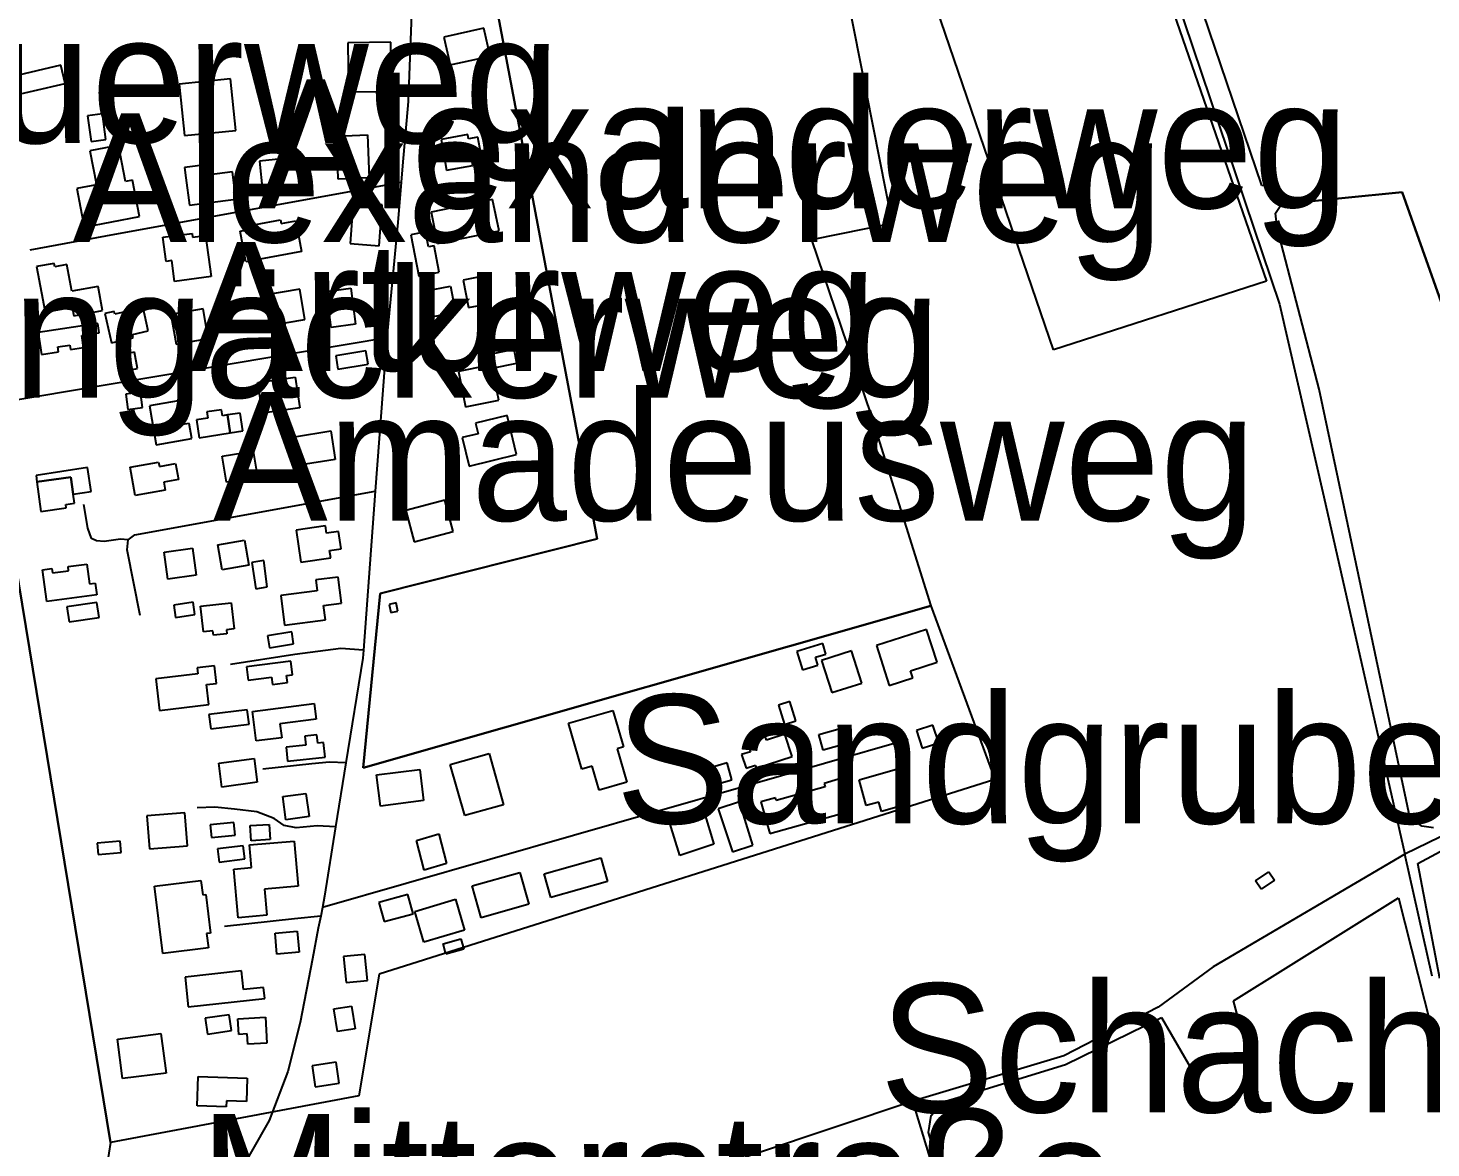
# Model space of a CAD drawing. Extents: x -3657 to 4700, y -7332 to 8131.
# Drawn here: x -1144.7 to -671.4, y 371.5 to 749.2 of the extents above; entities that cross this region are included whole.
import ezdxf

# ---------------------------------------------------------------- set-up
doc = ezdxf.new("R2010")
doc.units = 0
for name, color, linetype in [('OSM_BUILDING_DETACHED', 9, 'CONTINUOUS'), ('OSM_BUILDING_GARAGE', 9, 'CONTINUOUS'), ('OSM_BUILDING_HUT', 9, 'CONTINUOUS'), ('OSM_BUILDING_SHED', 9, 'CONTINUOUS'), ('OSM_BUILDING_YES', 9, 'CONTINUOUS'), ('OSM_HIGHWAY_RESIDENTIAL', 8, 'CONTINUOUS'), ('OSM_HIGHWAY_SERVICE', 8, 'CONTINUOUS'), ('OSM_LABELS', 8, 'CONTINUOUS'), ('OSM_LANDUSE_FARMLAND', 3, 'CONTINUOUS'), ('OSM_LANDUSE_QUARRY', 3, 'CONTINUOUS'), ('OSM_LANDUSE_RESIDENTIAL', 3, 'CONTINUOUS'), ('OSM_LEISURE_SWIMMING_POOL', 3, 'CONTINUOUS')]:
    doc.layers.add(name, color=color, linetype=linetype)

msp = doc.modelspace()

# ---------------------------------------------------------------- linework, layer by layer
at = {"layer": 'OSM_BUILDING_DETACHED'}
for p, q in [((-1054.768539, 611.376838), (-1042.603063, 613.31163)), ((-1053.244063, 601.780716), (-1054.768539, 611.376838)), ((-1042.603063, 613.31163), (-1041.078587, 603.704388)), ((-1041.078587, 603.704388), (-1053.244063, 601.780716)), ((-1044.370243, 581.32085), (-1054.207289, 579.886435)), ((-1054.207289, 579.886435), (-1052.622137, 569.078288)), ((-1043.998604, 578.796725), (-1044.370243, 581.32085)), ((-1039.956086, 579.386058), (-1043.998604, 578.796725)), ((-1039.091458, 573.514966), (-1039.956086, 579.386058)), ((-1042.951949, 572.947872), (-1039.091458, 573.514966)), ((-1042.595479, 570.546061), (-1042.951949, 572.947872)), ((-1052.622137, 569.078288), (-1042.595479, 570.546061)), ((-1040.092607, 564.0078), (-1047.616392, 563.051523)), ((-1038.962522, 555.178922), (-1040.092607, 564.0078)), ((-1047.146156, 559.370971), (-1059.463321, 557.792003)), ((-1047.616392, 563.051523), (-1047.146156, 559.370971)), ((-1059.463321, 557.792003), (-1058.181547, 547.806699)), ((-1044.977, 554.400558), (-1038.962522, 555.178922)), ((-1044.355074, 549.574698), (-1044.977, 554.400558)), ((-1058.181547, 547.806699), (-1044.355074, 549.574698)), ((-1027.176269, 497.301963), (-1012.583765, 499.136679)), ((-1025.856573, 486.805162), (-1027.176269, 497.301963)), ((-1012.583765, 499.136679), (-1011.256485, 488.639878)), ((-864.38339, 495.667398), (-851.391208, 499.325711)), ((-851.391208, 499.325711), (-848.926258, 490.585789)), ((-861.926025, 486.927476), (-864.38339, 495.667398)), ((-1011.256485, 488.639878), (-1025.856573, 486.805162)), ((-857.640804, 488.128382), (-861.926025, 486.927476)), ((-856.753422, 484.992685), (-857.640804, 488.128382)), ((-848.926258, 490.585789), (-851.770431, 489.785186)), ((-851.770431, 489.785186), (-850.883049, 486.63837)), ((-850.883049, 486.63837), (-856.753422, 484.992685)), ((-970.573434, 463.932366), (-951.453007, 469.325319)), ((-951.453007, 469.325319), (-949.215591, 461.397121)), ((-994.889217, 459.862631), (-978.787405, 464.399384)), ((-978.787405, 464.399384), (-975.761205, 453.657954)), ((-968.343602, 456.004167), (-970.573434, 463.932366)), ((-991.863017, 449.132321), (-994.889217, 459.862631)), ((-949.215591, 461.397121), (-968.343602, 456.004167)), ((-975.761205, 453.657954), (-991.863017, 449.132321)), ((-1087.63201, 385.706735), (-1087.305879, 395.525247)), ((-1087.305879, 395.525247), (-1070.794506, 394.969272)), ((-1070.794506, 394.969272), (-1071.059962, 387.13003)), ((-1077.85564, 385.37315), (-1087.63201, 385.706735)), ((-1077.78738, 387.363539), (-1077.85564, 385.37315)), ((-1071.059962, 387.13003), (-1077.78738, 387.363539))]:
    msp.add_line(p, q, dxfattribs=at)
at = {"layer": 'OSM_BUILDING_GARAGE'}
for p, q in [((-1106.729684, 626.399273), (-1111.659584, 625.765462)), ((-1111.659584, 625.765462), (-1110.992151, 620.5393)), ((-1106.054667, 621.173111), (-1106.729684, 626.399273)), ((-1110.992151, 620.5393), (-1106.054667, 621.173111)), ((-1089.019967, 555.556985), (-1095.572942, 554.589589)), ((-1095.572942, 554.589589), (-1094.9586, 550.419779)), ((-1088.41321, 551.376056), (-1089.019967, 555.556985)), ((-1094.9586, 550.419779), (-1088.41321, 551.376056)), ((-839.438097, 514.036799), (-844.967169, 512.235442)), ((-844.967169, 512.235442), (-843.033131, 506.308752)), ((-837.504059, 508.121229), (-839.438097, 514.036799)), ((-843.033131, 506.308752), (-837.504059, 508.121229)), ((-1013.691097, 475.185292), (-1006.167311, 477.42031)), ((-1011.051704, 465.211107), (-1013.691097, 475.185292)), ((-1006.167311, 477.42031), (-1003.520334, 467.457245)), ((-1003.520334, 467.457245), (-1011.051704, 465.211107)), ((-1016.542854, 456.960444), (-1026.349563, 454.302885)), ((-1014.790844, 450.488899), (-1016.542854, 456.960444)), ((-1026.349563, 454.302885), (-1024.597552, 447.83134)), ((-1024.597552, 447.83134), (-1014.790844, 450.488899))]:
    msp.add_line(p, q, dxfattribs=at)
at = {"layer": 'OSM_BUILDING_HUT'}
for p, q in [((-730.578323, 461.597272), (-726.103491, 464.644013)), ((-726.103491, 464.644013), (-724.268051, 461.786303)), ((-728.682207, 458.717323), (-730.578323, 461.597272)), ((-724.268051, 461.786303), (-728.682207, 458.717323))]:
    msp.add_line(p, q, dxfattribs=at)
at = {"layer": 'OSM_BUILDING_SHED'}
for p, q in [((-1108.777489, 639.920576), (-1114.207963, 638.908702)), ((-1114.207963, 638.908702), (-1113.168892, 633.326717)), ((-1107.738418, 634.338591), (-1108.777489, 639.920576)), ((-1030.718212, 640.309758), (-1040.89656, 638.608476)), ((-1029.974935, 635.839722), (-1030.718212, 640.309758)), ((-1113.168892, 633.326717), (-1107.738418, 634.338591)), ((-1040.89656, 638.608476), (-1040.153282, 634.13844)), ((-1040.153282, 634.13844), (-1029.974935, 635.839722)), ((-876.632295, 541.579783), (-885.308919, 538.977822)), ((-875.570471, 538.054904), (-876.632295, 541.579783)), ((-885.308919, 538.977822), (-883.435557, 532.728667)), ((-879.03657, 537.020791), (-875.570471, 538.054904)), ((-878.217448, 534.285396), (-879.03657, 537.020791)), ((-883.435557, 532.728667), (-878.217448, 534.285396)), ((-887.751116, 522.031715), (-891.588853, 520.81969)), ((-891.588853, 520.81969), (-889.541049, 514.348145)), ((-885.703311, 515.571289), (-887.751116, 522.031715)), ((-889.541049, 514.348145), (-885.703311, 515.571289))]:
    msp.add_line(p, q, dxfattribs=at)
at = {"layer": 'OSM_BUILDING_YES'}
for p, q in [((-990.89979, 749.19183), (-1004.422885, 746.167328)), ((-988.79131, 739.78474), (-990.89979, 749.19183)), ((-1022.291876, 744.443807), (-1036.838873, 744.254776)), ((-1036.838873, 744.254776), (-1036.618923, 727.675612)), ((-1022.079511, 727.864643), (-1022.291876, 744.443807)), ((-1004.422885, 746.167328), (-1002.321989, 736.760238)), ((-1002.321989, 736.760238), (-988.79131, 739.78474)), ((-1133.631769, 736.671282), (-1149.862516, 732.912893)), ((-1132.213474, 730.533322), (-1133.631769, 736.671282)), ((-1153.503057, 725.607386), (-1132.213474, 730.533322)), ((-1076.44493, 732.10117), (-1093.684411, 730.322051)), ((-1093.684411, 730.322051), (-1091.894478, 712.931165)), ((-1074.647413, 714.710284), (-1076.44493, 732.10117)), ((-1036.618923, 727.675612), (-1022.079511, 727.864643)), ((-1091.894478, 712.931165), (-1074.647413, 714.710284)), ((-1040.570428, 712.797731), (-1030.179716, 713.175794)), ((-1040.054684, 698.264554), (-1040.570428, 712.797731)), ((-1030.179716, 713.175794), (-1029.656388, 698.642617)), ((-996.345433, 713.275869), (-1005.386111, 711.652423)), ((-1005.386111, 711.652423), (-1003.527918, 701.277936)), ((-996.079977, 711.796977), (-996.345433, 713.275869)), ((-992.917257, 712.364071), (-996.079977, 711.796977)), ((-991.643067, 705.236476), (-992.917257, 712.364071)), ((-1116.195092, 709.250613), (-1123.817476, 707.793959)), ((-1123.817476, 707.793959), (-1121.617982, 696.329762)), ((-1115.633842, 706.359545), (-1116.195092, 709.250613)), ((-1113.616375, 706.737607), (-1115.633842, 706.359545)), ((-1111.826442, 697.408353), (-1113.616375, 706.737607)), ((-1052.751073, 705.747972), (-1066.577546, 704.335797)), ((-1051.72717, 695.807146), (-1052.751073, 705.747972)), ((-994.957477, 704.647143), (-991.643067, 705.236476)), ((-1083.9763, 703.17937), (-1091.879309, 702.145257)), ((-1091.879309, 702.145257), (-1091.424241, 698.642617)), ((-1083.521232, 699.687849), (-1083.9763, 703.17937)), ((-1075.785082, 700.710842), (-1083.521232, 699.687849)), ((-1074.579152, 691.503902), (-1075.785082, 700.710842)), ((-1066.577546, 704.335797), (-1065.553643, 694.383851)), ((-1003.527918, 701.277936), (-994.63893, 702.868024)), ((-994.63893, 702.868024), (-994.957477, 704.647143)), ((-1121.617982, 696.329762), (-1128.208879, 695.06214)), ((-1109.414584, 697.864252), (-1111.826442, 697.408353)), ((-1107.0634, 685.64393), (-1109.414584, 697.864252)), ((-1091.424241, 698.642617), (-1090.218312, 689.457916)), ((-1065.553643, 694.383851), (-1051.72717, 695.807146)), ((-1029.656388, 698.642617), (-1040.054684, 698.264554)), ((-1128.208879, 695.06214), (-1125.713591, 682.063453)), ((-1090.218312, 689.457916), (-1074.579152, 691.503902)), ((-987.987357, 691.33711), (-1008.700521, 687.078344)), ((-985.825786, 680.81807), (-987.987357, 691.33711)), ((-1034.995849, 690.269639), (-1036.03492, 676.503707)), ((-1025.227062, 689.535752), (-1034.995849, 690.269639)), ((-1026.273718, 675.758701), (-1025.227062, 689.535752)), ((-1008.700521, 687.078344), (-1006.53895, 676.570424)), ((-1125.713591, 682.063453), (-1107.0634, 685.64393)), ((-1073.13052, 680.684636), (-1067.783475, 681.68539)), ((-1068.018593, 682.930774), (-1059.501243, 684.509742)), ((-1067.783475, 681.68539), (-1068.018593, 682.930774)), ((-1059.501243, 684.509742), (-1059.281294, 683.319956)), ((-1059.281294, 683.319956), (-1054.41207, 684.220635)), ((-1054.41207, 684.220635), (-1052.470448, 673.81279)), ((-1099.236236, 678.62753), (-1089.361268, 679.961869)), ((-1098.144074, 670.52142), (-1099.236236, 678.62753)), ((-1089.361268, 679.961869), (-1089.186825, 678.638649)), ((-1089.186825, 678.638649), (-1084.82576, 679.227982)), ((-1084.82576, 679.227982), (-1082.959982, 665.417573)), ((-1071.204067, 670.332388), (-1073.13052, 680.684636)), ((-1010.581467, 680.495605), (-1015.587212, 679.50597)), ((-1015.587212, 679.50597), (-1012.834052, 665.562126)), ((-1009.572734, 675.369519), (-1010.581467, 680.495605)), ((-1006.53895, 676.570424), (-985.825786, 680.81807)), ((-1052.470448, 673.81279), (-1071.204067, 670.332388)), ((-1036.03492, 676.503707), (-1026.273718, 675.758701)), ((-1007.744879, 675.736462), (-1009.572734, 675.369519)), ((-1006.000453, 666.907585), (-1007.744879, 675.736462)), ((-1135.914692, 669.832011), (-1141.815402, 668.742301)), ((-1141.815402, 668.742301), (-1138.956061, 653.364043)), ((-1135.694742, 668.675584), (-1135.914692, 669.832011)), ((-1131.561211, 669.442829), (-1135.694742, 668.675584)), ((-1129.885045, 660.43604), (-1131.561211, 669.442829)), ((-1096.247959, 670.777168), (-1098.144074, 670.52142)), ((-1095.292316, 663.749649), (-1096.247959, 670.777168)), ((-1082.959982, 665.417573), (-1095.292316, 663.749649)), ((-1012.834052, 665.562126), (-1006.000453, 666.907585)), ((-991.188, 665.48429), (-997.900248, 664.194428)), ((-997.900248, 664.194428), (-996.133069, 654.95413)), ((-989.42082, 656.232872), (-991.188, 665.48429)), ((-1121.079485, 662.070605), (-1129.885045, 660.43604)), ((-1119.562593, 653.931137), (-1121.079485, 662.070605)), ((-1053.054451, 661.103209), (-1064.916549, 659.157298)), ((-1064.916549, 659.157298), (-1063.232798, 648.938484)), ((-1051.378285, 650.884396), (-1053.054451, 661.103209)), ((-1044.05928, 660.402681), (-1035.830139, 661.492392)), ((-1042.458959, 648.237956), (-1044.05928, 660.402681)), ((-1035.830139, 661.492392), (-1034.229818, 649.327667)), ((-1010.376687, 660.558354), (-1002.1703, 662.103964)), ((-1008.71569, 651.740597), (-1010.376687, 660.558354)), ((-1002.1703, 662.103964), (-1000.509303, 653.286206)), ((-1138.956061, 653.364043), (-1129.824369, 655.065325)), ((-1129.824369, 655.065325), (-1129.278288, 652.118659)), ((-1129.278288, 652.118659), (-1119.562593, 653.931137)), ((-1115.66418, 653.597552), (-1118.773809, 652.897024)), ((-1115.466984, 652.719112), (-1115.66418, 653.597552)), ((-1105.902978, 654.854055), (-1115.466984, 652.719112)), ((-1104.173721, 647.081529), (-1105.902978, 654.854055)), ((-1085.622128, 654.453753), (-1096.490661, 652.5412)), ((-1083.885287, 644.546285), (-1085.622128, 654.453753)), ((-1000.509303, 653.286206), (-1008.71569, 651.740597)), ((-996.133069, 654.95413), (-989.42082, 656.232872)), ((-1121.193252, 649.550057), (-1141.314828, 646.570033)), ((-1120.7306, 646.40324), (-1121.193252, 649.550057)), ((-1118.773809, 652.897024), (-1116.589484, 643.078512)), ((-1096.490661, 652.5412), (-1094.75382, 642.633732)), ((-1063.232798, 648.938484), (-1051.378285, 650.884396)), ((-1034.229818, 649.327667), (-1042.458959, 648.237956)), ((-1141.314828, 646.570033), (-1140.207497, 639.119972)), ((-1126.600973, 645.53592), (-1120.7306, 646.40324)), ((-1125.994216, 641.410588), (-1126.600973, 645.53592)), ((-1116.589484, 643.078512), (-1109.194634, 644.724197)), ((-1109.46009, 645.902863), (-1104.173721, 647.081529)), ((-1109.194634, 644.724197), (-1109.46009, 645.902863)), ((-1094.75382, 642.633732), (-1083.885287, 644.546285)), ((-1140.207497, 639.119972), (-1134.458475, 639.976173)), ((-1134.708762, 641.655217), (-1130.567646, 642.266789)), ((-1134.458475, 639.976173), (-1134.708762, 641.655217)), ((-1130.567646, 642.266789), (-1130.347697, 640.765657)), ((-1130.347697, 640.765657), (-1125.994216, 641.410588)), ((-980.744196, 640.765657), (-990.748101, 638.74191)), ((-979.811308, 636.162187), (-980.744196, 640.765657)), ((-990.050331, 635.294867), (-999.530907, 633.382314)), ((-990.748101, 638.74191), (-990.050331, 635.294867)), ((-988.078371, 634.494264), (-979.811308, 636.162187)), ((-985.909215, 623.741714), (-988.078371, 634.494264)), ((-1067.169134, 629.635045), (-1054.586512, 631.50312)), ((-1065.637073, 619.282798), (-1067.169134, 629.635045)), ((-1054.586512, 631.50312), (-1053.054451, 621.150872)), ((-999.530907, 633.382314), (-997.126633, 621.484457)), ((-1094.071218, 623.485966), (-1103.711069, 621.829161)), ((-1103.711069, 621.829161), (-1101.443315, 608.641443)), ((-1092.690846, 615.468812), (-1094.071218, 623.485966)), ((-1079.448377, 620.439225), (-1084.347939, 619.738697)), ((-1079.152583, 618.370999), (-1079.448377, 620.439225)), ((-1053.054451, 621.150872), (-1065.637073, 619.282798)), ((-997.126633, 621.484457), (-985.909215, 623.741714)), ((-1090.309325, 615.880233), (-1092.690846, 615.468812)), ((-1089.414359, 610.720788), (-1090.309325, 615.880233)), ((-1084.04456, 617.614874), (-1087.889882, 617.058899)), ((-1087.889882, 617.058899), (-1087.017669, 611.032134)), ((-1084.347939, 619.738697), (-1084.04456, 617.614874)), ((-1077.400572, 618.726823), (-1079.152583, 618.370999)), ((-1073.145689, 619.349514), (-1077.400572, 618.726823)), ((-1076.535943, 612.711177), (-1077.400572, 618.726823)), ((-1077.400572, 618.726823), (-1076.535943, 612.711177)), ((-1072.273476, 613.322749), (-1073.145689, 619.349514)), ((-983.095379, 618.57115), (-993.781886, 615.958069)), ((-993.781886, 615.958069), (-992.902088, 612.377593)), ((-979.887152, 605.394551), (-983.095379, 618.57115)), ((-1101.443315, 608.641443), (-1089.414359, 610.720788)), ((-1087.017669, 611.032134), (-1076.535943, 612.711177)), ((-1076.535943, 612.711177), (-1072.273476, 613.322749)), ((-992.902088, 612.377593), (-998.271887, 611.065492)), ((-998.271887, 611.065492), (-995.935873, 601.48049)), ((-1079.190505, 604.849696), (-1068.739117, 606.528739)), ((-1068.739117, 606.528739), (-1067.320823, 597.699862)), ((-1110.294381, 601.069069), (-1100.646946, 602.814829)), ((-1108.557539, 591.517424), (-1110.294381, 601.069069)), ((-1100.646946, 602.814829), (-1100.38149, 601.380414)), ((-1100.38149, 601.380414), (-1094.943431, 602.35893)), ((-1094.943431, 602.35893), (-1093.957451, 596.899259)), ((-1077.764626, 596.020819), (-1079.190505, 604.849696)), ((-995.935873, 601.48049), (-979.887152, 605.394551)), ((-1124.613844, 600.935635), (-1141.974676, 598.289195)), ((-1141.974676, 598.289195), (-1141.785065, 596.098655)), ((-1130.294606, 597.75546), (-1141.785065, 596.098655)), ((-1141.785065, 596.098655), (-1130.294606, 597.75546)), ((-1129.467899, 592.006682), (-1130.294606, 597.75546)), ((-1130.294606, 597.75546), (-1129.467899, 592.006682)), ((-1123.392746, 592.940719), (-1124.613844, 600.935635)), ((-1093.957451, 596.899259), (-1098.887351, 596.009699)), ((-1067.320823, 597.699862), (-1077.764626, 596.020819)), ((-1141.785065, 596.098655), (-1140.359186, 586.202307)), ((-1129.467899, 592.006682), (-1123.392746, 592.940719)), ((-1129.028001, 588.926583), (-1129.467899, 592.006682)), ((-1098.401946, 593.352141), (-1108.557539, 591.517424)), ((-1098.887351, 596.009699), (-1098.401946, 593.352141)), ((-1140.359186, 586.202307), (-1131.811498, 587.436571)), ((-1131.970772, 588.504042), (-1129.028001, 588.926583)), ((-1131.811498, 587.436571), (-1131.970772, 588.504042)), ((-1004.127091, 590.005173), (-1017.270962, 586.480294)), ((-1001.290502, 579.397177), (-1004.127091, 590.005173)), ((-1017.270962, 586.480294), (-1014.434374, 575.883418)), ((-1014.434374, 575.883418), (-1001.290502, 579.397177)), ((-1098.781169, 572.480853), (-1089.209578, 573.781834)), ((-1089.209578, 573.781834), (-1087.965727, 564.65273)), ((-1080.714982, 574.904902), (-1071.636381, 576.48387)), ((-1079.251181, 566.498566), (-1080.714982, 574.904902)), ((-1071.636381, 576.48387), (-1070.164996, 568.077534)), ((-1131.204741, 567.554918), (-1124.917223, 568.433358)), ((-1124.917223, 568.433358), (-1123.984334, 561.739423)), ((-1097.544901, 563.351749), (-1098.781169, 572.480853)), ((-1070.164996, 568.077534), (-1079.251181, 566.498566)), ((-1139.866196, 566.520805), (-1136.680722, 566.965585)), ((-1138.364473, 555.757136), (-1139.866196, 566.520805)), ((-1136.680722, 566.965585), (-1136.468357, 565.431095)), ((-1136.468357, 565.431095), (-1131.015129, 566.18722)), ((-1131.015129, 566.18722), (-1131.204741, 567.554918)), ((-1087.965727, 564.65273), (-1097.544901, 563.351749)), ((-1123.984334, 561.739423), (-1122.050296, 562.006291)), ((-1122.050296, 562.006291), (-1121.504215, 558.092229)), ((-1121.504215, 558.092229), (-1138.364473, 555.757136)), ((-1086.486757, 554.244885), (-1076.141552, 555.367954)), ((-1085.546284, 545.549442), (-1086.486757, 554.244885)), ((-1076.141552, 555.367954), (-1075.178325, 546.516838)), ((-1020.539865, 555.312356), (-1022.853126, 554.834218)), ((-1022.853126, 554.834218), (-1022.276707, 552.054345)), ((-1019.963446, 552.532483), (-1020.539865, 555.312356)), ((-1022.276707, 552.054345), (-1019.963446, 552.532483)), ((-1082.330472, 545.905265), (-1085.546284, 545.549442)), ((-1082.163614, 544.381895), (-1082.330472, 545.905265)), ((-1077.643275, 544.882272), (-1082.163614, 544.381895)), ((-1075.178325, 546.516838), (-1077.794964, 546.227731)), ((-1077.794964, 546.227731), (-1077.643275, 544.882272)), ((-841.584499, 546.327806), (-858.437172, 540.945972)), ((-838.065309, 535.28615), (-841.584499, 546.327806)), ((-858.437172, 540.945972), (-854.151952, 527.513625)), ((-1056.09582, 535.686452), (-1071.059962, 533.718301)), ((-1055.496648, 531.094101), (-1056.09582, 535.686452)), ((-866.863509, 539.133494), (-877.003934, 535.919961)), ((-877.003934, 535.919961), (-873.560588, 525.067336)), ((-863.420164, 528.28087), (-866.863509, 539.133494)), ((-847.030143, 532.42844), (-838.065309, 535.28615)), ((-1087.457568, 531.372089), (-1101.632926, 529.715284)), ((-1081.837482, 534.074125), (-1087.692686, 533.395836)), ((-1087.692686, 533.395836), (-1087.457568, 531.372089)), ((-1081.147296, 528.158555), (-1081.837482, 534.074125)), ((-1071.059962, 533.718301), (-1070.475959, 529.292743)), ((-1070.475959, 529.292743), (-1062.618457, 530.315737)), ((-1062.618457, 530.315737), (-1062.292325, 527.802731)), ((-1057.529283, 530.827233), (-1055.496648, 531.094101)), ((-1057.21832, 528.469901), (-1057.529283, 530.827233)), ((-846.264112, 530.02663), (-847.030143, 532.42844)), ((-1101.632926, 529.715284), (-1100.396659, 519.051691)), ((-1084.507212, 527.769373), (-1081.147296, 528.158555)), ((-1083.718428, 520.997602), (-1084.507212, 527.769373)), ((-1062.292325, 527.802731), (-1057.21832, 528.469901)), ((-873.560588, 525.067336), (-863.420164, 528.28087)), ((-854.151952, 527.513625), (-846.264112, 530.02663)), ((-1100.396659, 519.051691), (-1083.718428, 520.997602)), ((-1069.034911, 518.695867), (-1048.185227, 521.342306)), ((-1048.185227, 521.342306), (-1047.517794, 516.093906)), ((-1070.748999, 519.262961), (-1083.695675, 517.639515)), ((-1083.695675, 517.639515), (-1083.081334, 512.791416)), ((-1070.134658, 514.414862), (-1070.748999, 519.262961)), ((-1067.775891, 508.75504), (-1069.034911, 518.695867)), ((-1047.517794, 516.093906), (-1059.713608, 514.548296)), ((-962.382215, 514.737328), (-947.410489, 519.051691)), ((-947.410489, 519.051691), (-943.860961, 506.742412)), ((-1083.081334, 512.791416), (-1070.134658, 514.414862)), ((-1059.713608, 514.548296), (-1059.114436, 509.85587)), ((-957.922552, 499.247874), (-962.382215, 514.737328)), ((-877.914069, 510.923342), (-870.754338, 512.93597)), ((-870.754338, 512.93597), (-869.267783, 507.66533)), ((-1059.114436, 509.85587), (-1067.775891, 508.75504)), ((-1051.044569, 507.342865), (-1057.658219, 506.620098)), ((-1057.658219, 506.620098), (-1057.142476, 501.905433)), ((-1047.229585, 510.823266), (-1051.378285, 510.378486)), ((-1051.378285, 510.378486), (-1051.044569, 507.342865)), ((-1046.926206, 508.054512), (-1047.229585, 510.823266)), ((-1044.984584, 508.265783), (-1046.926206, 508.054512)), ((-1044.446087, 503.28425), (-1044.984584, 508.265783)), ((-943.860961, 506.742412), (-945.939103, 506.14196)), ((-896.131945, 510.634235), (-902.093332, 508.732801)), ((-902.093332, 508.732801), (-900.940494, 505.107847)), ((-895.623787, 509.044147), (-896.131945, 510.634235)), ((-889.351437, 511.034536), (-895.623787, 509.044147)), ((-886.947163, 503.484401), (-889.351437, 511.034536)), ((-876.427515, 505.652702), (-877.914069, 510.923342)), ((-869.267783, 507.66533), (-876.427515, 505.652702)), ((-1080.373681, 501.216024), (-1068.466077, 502.85059)), ((-1068.466077, 502.85059), (-1067.358745, 494.833436)), ((-1057.142476, 501.905433), (-1044.446087, 503.28425)), ((-1002.261313, 500.793484), (-989.193286, 504.474036)), ((-989.193286, 504.474036), (-984.339231, 487.238822)), ((-945.939103, 506.14196), (-942.692954, 494.866794)), ((-900.940494, 505.107847), (-903.966694, 504.15157)), ((-903.966694, 504.15157), (-902.502893, 499.548101)), ((-899.02921, 499.625937), (-886.947163, 503.484401)), ((-1079.273934, 493.187751), (-1080.373681, 501.216024)), ((-997.407258, 483.55827), (-1002.261313, 500.793484)), ((-954.357855, 500.281987), (-957.922552, 499.247874)), ((-952.029426, 492.175877), (-954.357855, 500.281987)), ((-908.911763, 501.327219), (-914.873149, 499.536981)), ((-914.873149, 499.536981), (-913.189399, 493.910518)), ((-907.228012, 495.689637), (-908.911763, 501.327219)), ((-902.502893, 499.548101), (-899.325004, 500.559974)), ((-899.325004, 500.559974), (-899.02921, 499.625937)), ((-1067.358745, 494.833436), (-1079.273934, 493.187751)), ((-942.692954, 494.866794), (-952.029426, 492.175877)), ((-913.189399, 493.910518), (-907.228012, 495.689637)), ((-875.79042, 493.265587), (-892.271455, 488.662117)), ((-871.28525, 495.811951), (-876.124136, 494.455373)), ((-876.124136, 494.455373), (-875.79042, 493.265587)), ((-868.221128, 484.837012), (-871.28525, 495.811951)), ((-1058.803473, 489.963098), (-1050.991478, 491.063928)), ((-1057.71131, 482.168333), (-1058.803473, 489.963098)), ((-1050.991478, 491.063928), (-1049.899315, 483.258044)), ((-904.65688, 488.206218), (-911.839365, 485.826647)), ((-900.182048, 473.550727), (-904.65688, 488.206218)), ((-892.536911, 489.607274), (-897.497148, 488.217338)), ((-897.497148, 488.217338), (-894.493702, 477.487027)), ((-892.271455, 488.662117), (-892.536911, 489.607274)), ((-1091.826218, 484.525666), (-1104.583282, 483.524912)), ((-1104.583282, 483.524912), (-1103.703484, 472.338702)), ((-1090.94642, 473.339456), (-1091.826218, 484.525666)), ((-1049.899315, 483.258044), (-1057.71131, 482.168333)), ((-984.339231, 487.238822), (-997.407258, 483.55827)), ((-928.252139, 481.078623), (-916.655498, 484.748056)), ((-916.655498, 484.748056), (-913.401764, 473.962148)), ((-911.839365, 485.826647), (-907.099077, 471.315709)), ((-894.493702, 477.487027), (-868.221128, 484.837012)), ((-1075.239001, 481.245416), (-1083.217854, 480.422573)), ((-1083.217854, 480.422573), (-1082.777955, 476.152688)), ((-1074.791517, 476.97553), (-1075.239001, 481.245416)), ((-1069.816111, 480.189064), (-1063.361734, 480.611605)), ((-1069.482394, 475.096336), (-1069.816111, 480.189064)), ((-1063.361734, 480.611605), (-1063.028018, 475.529996)), ((-924.793625, 470.092564), (-928.252139, 481.078623)), ((-1103.703484, 472.338702), (-1090.94642, 473.339456)), ((-1082.777955, 476.152688), (-1074.791517, 476.97553)), ((-1069.975384, 473.673041), (-1054.90506, 474.985141)), ((-1069.307952, 466.045069), (-1069.975384, 473.673041)), ((-1063.028018, 475.529996), (-1069.482394, 475.096336)), ((-1054.90506, 474.985141), (-1053.577779, 459.818153)), ((-913.401764, 473.962148), (-924.793625, 470.092564)), ((-907.099077, 471.315709), (-900.182048, 473.550727)), ((-1075.284507, 465.522453), (-1069.307952, 466.045069)), ((-1073.851044, 449.121201), (-1075.284507, 465.522453)), ((-1102.057656, 459.784795), (-1086.380574, 461.730706)), ((-1099.243821, 437.078791), (-1102.057656, 459.784795)), ((-1086.380574, 461.730706), (-1085.773817, 456.81589)), ((-1053.577779, 459.818153), (-1064.939302, 458.817399)), ((-1085.773817, 456.81589), (-1084.749915, 456.949324)), ((-1084.749915, 456.949324), (-1083.134425, 443.928398)), ((-1064.939302, 458.817399), (-1064.165687, 449.966283)), ((-1014.267516, 451.267263), (-1000.539641, 455.381476)), ((-1000.539641, 455.381476), (-997.422427, 444.962511)), ((-1064.165687, 449.966283), (-1073.851044, 449.121201)), ((-1011.150302, 440.848299), (-1014.267516, 451.267263)), ((-997.422427, 444.962511), (-1011.150302, 440.848299)), ((-1083.134425, 443.928398), (-1084.454121, 443.761606)), ((-1084.454121, 443.761606), (-1083.862533, 438.991343)), ((-1061.367021, 443.917279), (-1053.865988, 444.595568)), ((-1060.722342, 436.789684), (-1061.367021, 443.917279)), ((-1053.865988, 444.595568), (-1053.221309, 437.467973)), ((-1083.862533, 438.991343), (-1099.243821, 437.078791)), ((-1053.221309, 437.467973), (-1060.722342, 436.789684)), ((-1031.074682, 436.722967), (-1038.234414, 436.011319)), ((-1038.234414, 436.011319), (-1037.369785, 427.260279)), ((-1030.210053, 427.960807), (-1031.074682, 436.722967)), ((-1072.743713, 431.17434), (-1091.750373, 429.072756)), ((-1072.045942, 424.880707), (-1072.743713, 431.17434)), ((-1091.750373, 429.072756), (-1090.643042, 419.042974)), ((-1037.369785, 427.260279), (-1030.210053, 427.960807)), ((-1090.643042, 419.042974), (-1064.871042, 421.900683)), ((-1065.280603, 425.625713), (-1072.045942, 424.880707)), ((-1064.871042, 421.900683), (-1065.280603, 425.625713)), ((-1041.571577, 418.364685), (-1035.534345, 419.33208)), ((-1040.350478, 410.736713), (-1041.571577, 418.364685)), ((-1035.534345, 419.33208), (-1034.313247, 411.704108)), ((-1076.884829, 416.396534), (-1084.969865, 415.228988)), ((-1084.969865, 415.228988), (-1084.203834, 409.902751)), ((-1076.118798, 411.059178), (-1076.884829, 416.396534)), ((-1073.881382, 415.073315), (-1064.605586, 415.551453)), ((-1073.608341, 409.758197), (-1073.881382, 415.073315)), ((-1064.605586, 415.551453), (-1064.158103, 406.833771)), ((-1114.564433, 408.212588), (-1099.850578, 410.080663)), ((-1112.865513, 394.858077), (-1114.564433, 408.212588)), ((-1099.850578, 410.080663), (-1098.159243, 396.726152)), ((-1084.203834, 409.902751), (-1076.118798, 411.059178)), ((-1070.741415, 409.91387), (-1073.608341, 409.758197)), ((-1070.566972, 406.500186), (-1070.741415, 409.91387)), ((-1034.313247, 411.704108), (-1040.350478, 410.736713)), ((-1064.158103, 406.833771), (-1070.566972, 406.500186)), ((-1040.767624, 400.395584), (-1048.85266, 399.194679)), ((-1048.85266, 399.194679), (-1047.806004, 392.133801)), ((-1039.728552, 393.323587), (-1040.767624, 400.395584)), ((-1098.159243, 396.726152), (-1112.865513, 394.858077)), ((-1047.806004, 392.133801), (-1039.728552, 393.323587))]:
    msp.add_line(p, q, dxfattribs=at)
at = {"layer": 'OSM_HIGHWAY_RESIDENTIAL'}
for p, q in [((-806.210571, 904.008527), (-722.576716, 656.132796)), ((-1013.562161, 799.329623), (-1016.467009, 724.462079)), ((-1016.467009, 724.462079), (-1018.401047, 702.756829)), ((-1018.401047, 702.756829), (-1018.825777, 697.230441)), ((-1115.398724, 679.650523), (-1018.825777, 697.230441)), ((-1018.825777, 697.230441), (-1019.917939, 683.631302)), ((-1019.917939, 683.631302), (-1023.64191, 644.790914)), ((-1144.022481, 674.357645), (-1115.398724, 679.650523)), ((-722.576716, 656.132796), (-707.604989, 591.039286)), ((-1157.62142, 622.374016), (-1023.64191, 644.790914)), ((-1023.64191, 644.790914), (-1027.570661, 592.985197)), ((-1108.701644, 578.262989), (-1027.570661, 592.985197)), ((-1027.570661, 592.985197), (-1031.582841, 539.400362)), ((-707.604989, 591.039286), (-680.263006, 470.615181)), ((-1110.976983, 576.550587), (-1108.701644, 578.262989)), ((-1111.219685, 573.225859), (-1110.976983, 576.550587)), ((-1106.873789, 551.031352), (-1111.219685, 573.225859)), ((-1031.787621, 536.664967), (-1037.475967, 501.382817)), ((-1031.582841, 539.400362), (-1031.787621, 536.664967)), ((-847.803758, 509.288776), (-1045.341054, 452.579364)), ((-1037.475967, 501.382817), (-1040.949651, 479.822121)), ((-623.197519, 498.336076), (-680.263006, 470.615181)), ((-1040.949651, 479.822121), (-1044.734297, 456.348872)), ((-680.263006, 470.615181), (-744.958461, 432.575396)), ((-1044.734297, 456.348872), (-1045.341054, 452.579364)), ((-1045.985733, 449.621578), (-1046.865531, 445.618561)), ((-1045.341054, 452.579364), (-1045.985733, 449.621578)), ((-1046.865531, 445.618561), (-1048.723724, 435.232955)), ((-1048.723724, 435.232955), (-1052.895177, 413.750095)), ((-744.958461, 432.575396), (-763.479716, 419.009615)), ((-763.479716, 419.009615), (-795.288947, 402.497169)), ((-1052.895177, 413.750095), (-1057.0818, 397.271007)), ((-795.288947, 402.497169), (-846.188267, 387.263464)), ((-1057.0818, 397.271007), (-1063.376903, 380.76968)), ((-846.188267, 387.263464), (-1095.125458, 304.167495)), ((-824.223667, 314.475265), (-846.188267, 387.263464)), ((-1063.376903, 380.76968), (-1106.866204, 304.234212))]:
    msp.add_line(p, q, dxfattribs=at)
at = {"layer": 'OSM_HIGHWAY_SERVICE'}
for p, q in [((-1124.583506, 580.475768), (-1125.910787, 588.54852)), ((-1123.256226, 577.050964), (-1124.583506, 580.475768)), ((-1121.602813, 576.283719), (-1123.256226, 577.050964)), ((-1119.062018, 576.06133), (-1121.602813, 576.283719)), ((-1113.532946, 576.828575), (-1119.062018, 576.06133)), ((-1110.976983, 576.550587), (-1113.532946, 576.828575)), ((-1039.136964, 539.911859), (-1054.707864, 537.91035)), ((-1031.582841, 539.400362), (-1039.136964, 539.911859)), ((-1054.707864, 537.91035), (-1076.44493, 534.518905)), ((-1049.011933, 500.993635), (-1065.485383, 499.214516)), ((-1043.020209, 501.549609), (-1049.011933, 500.993635)), ((-1037.475967, 501.382817), (-1043.020209, 501.549609)), ((-1081.685793, 486.393741), (-1087.700271, 486.238068)), ((-1075.056974, 485.782169), (-1081.685793, 486.393741)), ((-1067.50285, 484.859251), (-1075.056974, 485.782169)), ((-1061.647646, 482.546396), (-1067.50285, 484.859251)), ((-1058.249807, 480.233542), (-1061.647646, 482.546396)), ((-1054.245212, 479.455177), (-1058.249807, 480.233542)), ((-1047.15374, 480.077869), (-1054.245212, 479.455177)), ((-1040.949651, 479.822121), (-1047.15374, 480.077869)), ((-671.025132, 429.361863), (-680.263006, 470.615181)), ((-1045.985733, 449.621578), (-1054.859553, 448.776497)), ((-1054.859553, 448.776497), (-1078.447228, 446.163416))]:
    msp.add_line(p, q, dxfattribs=at)
at = {"layer": 'OSM_LANDUSE_FARMLAND'}
for p, q in [((-884.011976, 839.026212), (-853.234232, 683.319956)), ((-952.712027, 576.92865), (-995.96621, 805.556539)), ((-721.810685, 689.769262), (-681.112466, 693.894593)), ((-681.112466, 693.894593), (-643.865176, 588.403966)), ((-723.850905, 686.722521), (-721.810685, 689.769262)), ((-723.373084, 681.863302), (-723.850905, 686.722521)), ((-853.234232, 683.319956), (-880.356266, 677.726851)), ((-709.13705, 627.355549), (-723.373084, 681.863302)), ((-880.356266, 677.726851), (-860.416717, 618.915854)), ((-678.548918, 483.057893), (-709.13705, 627.355549)), ((-860.416717, 618.915854), (-840.113114, 554.378319)), ((-1153.806436, 598.066806), (-1116.915616, 373.364098)), ((-1025.88691, 558.481412), (-952.712027, 576.92865)), ((-1031.635932, 499.703773), (-1025.88691, 558.481412)), ((-840.113114, 554.378319), (-1031.635932, 499.703773)), ((-675.901941, 467.401647), (-627.490324, 493.64365)), ((-674.483646, 480.011152), (-678.548918, 483.057893)), ((-670.615571, 479.39958), (-674.483646, 480.011152)), ((-668.446415, 428.616857), (-675.901941, 467.401647)), ((-738.026264, 421.08896), (-682.416993, 455.804016)), ((-682.416993, 455.804016), (-649.348741, 325.09438)), ((-733.141871, 402.786275), (-738.026264, 421.08896)), ((-794.712528, 399.661698), (-762.3648, 415.529214)), ((-762.3648, 415.529214), (-752.596014, 398.649824)), ((-752.596014, 398.649824), (-733.141871, 402.786275)), ((-829.085307, 389.08706), (-794.712528, 399.661698)), ((-836.002336, 387.052193), (-829.085307, 389.08706)), ((-840.075191, 382.370887), (-836.002336, 387.052193)), ((-840.886729, 376.677707), (-840.075191, 382.370887)), ((-811.390759, 281.072309), (-840.886729, 376.677707)), ((-1116.915616, 373.364098), (-1118.015363, 366.08083))]:
    msp.add_line(p, q, dxfattribs=at)
at = {"layer": 'OSM_LANDUSE_QUARRY'}
for p, q in [((-728.485011, 696.15185), (-821.235389, 969.168754)), ((-802.031533, 880.92446), (-726.960535, 663.883083)), ((-798.770215, 640.687821), (-868.623104, 845.097455)), ((-723.797814, 695.362366), (-728.485011, 696.15185)), ((-721.810685, 689.769262), (-723.797814, 695.362366)), ((-681.112466, 693.894593), (-721.810685, 689.769262)), ((-643.865176, 588.403966), (-681.112466, 693.894593)), ((-726.960535, 663.883083), (-798.770215, 640.687821))]:
    msp.add_line(p, q, dxfattribs=at)
at = {"layer": 'OSM_LANDUSE_RESIDENTIAL'}
for p, q in [((-995.96621, 805.556539), (-952.712027, 576.92865)), ((-1116.915616, 373.364098), (-1153.806436, 598.066806)), ((-952.712027, 576.92865), (-1025.88691, 558.481412)), ((-1025.88691, 558.481412), (-1031.635932, 499.703773)), ((-1031.635932, 499.703773), (-840.113114, 554.378319)), ((-840.113114, 554.378319), (-818.588412, 495.756354)), ((-818.588412, 495.756354), (-1026.205458, 430.095749)), ((-1026.205458, 430.095749), (-1033.130071, 389.053702)), ((-1033.130071, 389.053702), (-1057.57479, 384.472471)), ((-1057.57479, 384.472471), (-1116.915616, 373.364098))]:
    msp.add_line(p, q, dxfattribs=at)
at = {"layer": 'OSM_LEISURE_SWIMMING_POOL'}
for p, q in [((-1119.623269, 720.25891), (-1124.613844, 719.580621)), ((-1124.613844, 719.580621), (-1123.445837, 710.963015)), ((-1118.447677, 711.641304), (-1119.623269, 720.25891)), ((-1123.445837, 710.963015), (-1118.447677, 711.641304)), ((-1065.121329, 569.567546), (-1069.209354, 568.889257)), ((-1069.209354, 568.889257), (-1067.904826, 560.082619)), ((-1063.98366, 560.70531), (-1065.121329, 569.567546)), ((-1067.904826, 560.082619), (-1063.98366, 560.70531)), ((-1121.443539, 555.490268), (-1131.583964, 554.033615)), ((-1131.583964, 554.033615), (-1130.855856, 548.974245)), ((-1120.715431, 550.430899), (-1121.443539, 555.490268)), ((-1130.855856, 548.974245), (-1120.715431, 550.430899)), ((-1055.754519, 545.527203), (-1063.938153, 544.237342)), ((-1055.117425, 541.501946), (-1055.754519, 545.527203)), ((-1063.938153, 544.237342), (-1063.301058, 540.200966)), ((-1063.301058, 540.200966), (-1055.117425, 541.501946)), ((-1113.639128, 475.00738), (-1121.405617, 474.295733)), ((-1121.405617, 474.295733), (-1121.049147, 470.41503)), ((-1113.282659, 471.126677), (-1113.639128, 475.00738)), ((-1072.114203, 473.428412), (-1080.805995, 472.38318)), ((-1071.58329, 468.958376), (-1072.114203, 473.428412)), ((-1121.049147, 470.41503), (-1113.282659, 471.126677)), ((-1080.805995, 472.38318), (-1080.275083, 467.913144)), ((-1080.275083, 467.913144), (-1071.58329, 468.958376)), ((-1004.665588, 440.314563), (-998.689032, 441.982487)), ((-1003.709945, 436.87864), (-1004.665588, 440.314563)), ((-998.689032, 441.982487), (-997.73339, 438.535444)), ((-997.73339, 438.535444), (-1003.709945, 436.87864))]:
    msp.add_line(p, q, dxfattribs=at)

# ---------------------------------------------------------------- texts
at = {"layer": 'OSM_LABELS'}
for s, p in [('Schmidbauerweg', (-1413.879737, 710.435597)), ('Alexanderweg', (-1067.11225, 688.440482)), ('Alexanderweg', (-1129.710602, 677.004084)), ('Arturweg', (-1090.631665, 633.582465)), ('Langäckerweg', (-1214.501906, 624.57453)), ('Amadeusweg', (-1082.303428, 583.053268)), ('Sandgrubenweg', (-946.572406, 480.93407)), ('Schachenwaldstraße', (-857.457307, 383.501825)), ('Mitterstraße', (-1086.832208, 339.49142))]:
    msp.add_text(s, height=43.418293, dxfattribs=at).set_placement(p)

doc.saveas('drawing.dxf')
